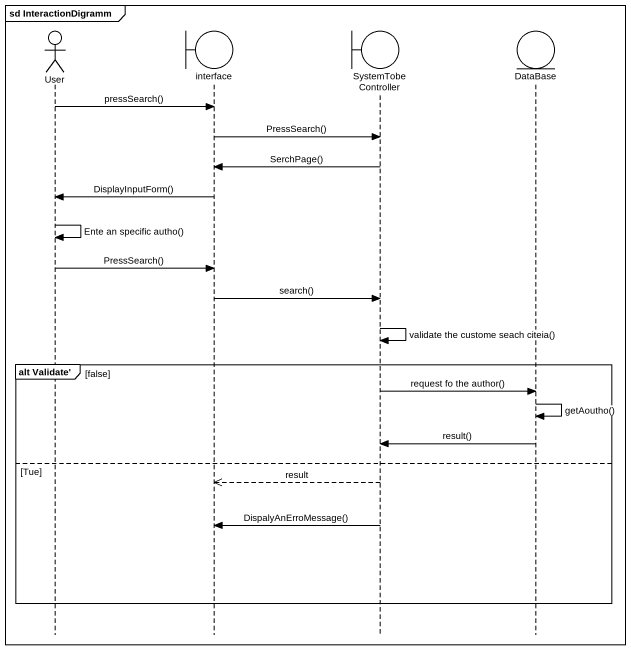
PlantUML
@startuml
mainframe sd InteractionDigramm
hide footbox
actor User
boundary "interface" as interface_
boundary SystemTobeController
entity "DataBase" as DataBase_

User -> interface_ : pressSearch()
interface_ -> SystemTobeController : PressSearch()
SystemTobeController -> interface_ : SerchPage()
interface_ -> User : DisplayInputForm()
User -> User : Ente an specific autho()
User -> interface_ : PressSearch()
interface_ -> SystemTobeController : search()
SystemTobeController -> SystemTobeController : validate the custome seach citeia()
group alt Validate' [false]
  SystemTobeController -> DataBase_ : request fo the author()
  DataBase_ -> DataBase_ : getAoutho()
  DataBase_ -> SystemTobeController : result()
else Tue
  SystemTobeController -->> interface_ : result
  SystemTobeController -> interface_ : DispalyAnErroMessage()
end
@enduml
